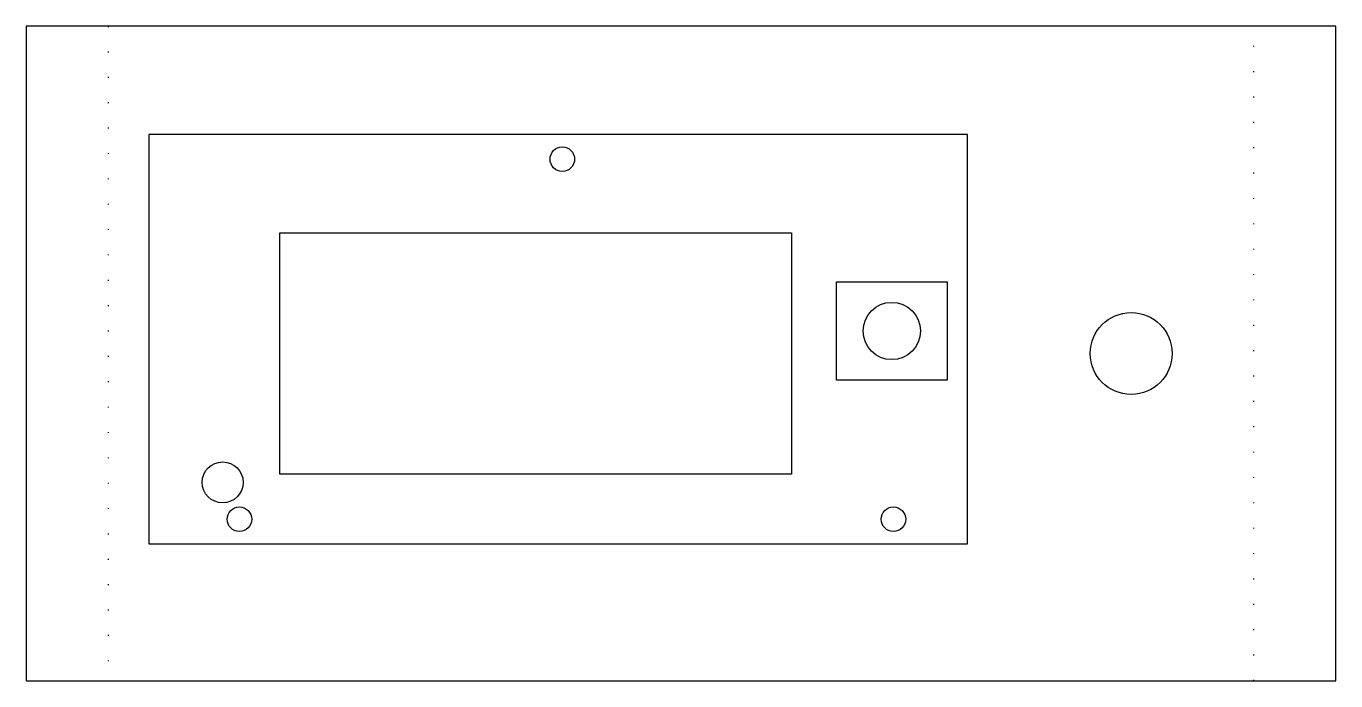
# Model space of a CAD drawing. Header units: millimetres. Extents: x 0 to 160, y 0 to 80.
import ezdxf

# ---------------------------------------------------------------- set-up
doc = ezdxf.new("R2010")
doc.units = ezdxf.units.MM
doc.linetypes.add('ACAD_ISO07W100', pattern=[3, 0, -3])
doc.layers.get('0').update_dxf_attribs({"lineweight": 25, "true_color": 0xffffff})
for name, color, linetype, lineweight, true_color in [('Afficheur', 7, 'Continuous', 25, 0x000000), ('Construction', 1, 'ACAD_ISO07W100', 25, 0xff0000), ('Fixation', 7, 'Continuous', 25, 0x000000), ('LED', 7, 'Continuous', 25, 0x000000), ('Potar', 7, 'Continuous', 25, 0x000000), ('PotarTige', 7, 'Continuous', 25, 0x000000), ('ReposeCrayon', 7, 'Continuous', 25, 0x000000)]:
    doc.layers.add(name, color=color, linetype=linetype, lineweight=lineweight, true_color=true_color)

msp = doc.modelspace()

# ---------------------------------------------------------------- linework, layer by layer
for p, q in [((160, 80), (0, 80)), ((0, 80), (0, 0)), ((160, 0), (160, 80)), ((115, 66.75), (15, 66.75)), ((15, 66.75), (15, 16.75)), ((115, 16.75), (115, 66.75)), ((15, 16.75), (115, 16.75)), ((0, 0), (160, 0))]:
    msp.add_line(p, q)
at = {"layer": 'Afficheur'}
for p, q in [((31, 54.75), (93.5, 54.75)), ((31, 25.25), (31, 54.75)), ((93.5, 54.75), (93.5, 25.25)), ((93.5, 25.25), (31, 25.25))]:
    msp.add_line(p, q, dxfattribs=at)
at = {"layer": 'Construction'}
for p, q in [((10, 80), (10, 0)), ((150, 0), (150, 80))]:
    msp.add_line(p, q, dxfattribs=at)
at = {"layer": 'Fixation'}
for centre in [(65.5, 63.75), (26.05, 19.75), (105.95, 19.75)]:
    msp.add_circle(centre, 1.5, dxfattribs=at)
at = {"layer": 'LED'}
msp.add_circle((24, 24.25), 2.5, dxfattribs=at)
at = {"layer": 'Potar'}
for p, q in [((99, 48.75), (112.5, 48.75)), ((99, 36.75), (99, 48.75)), ((112.5, 48.75), (112.5, 36.75)), ((112.5, 36.75), (99, 36.75))]:
    msp.add_line(p, q, dxfattribs=at)
at = {"layer": 'PotarTige'}
msp.add_circle((105.75, 42.75), 3.5, dxfattribs=at)
at = {"layer": 'ReposeCrayon'}
msp.add_circle((135, 40), 5, dxfattribs=at)

doc.saveas('drawing.dxf')
